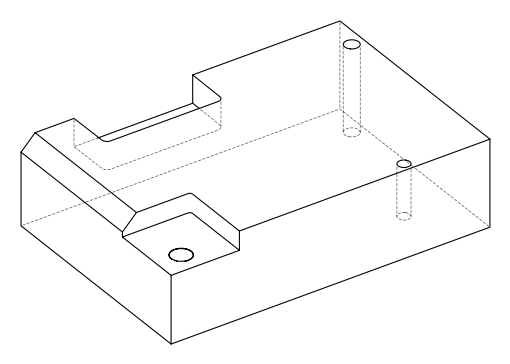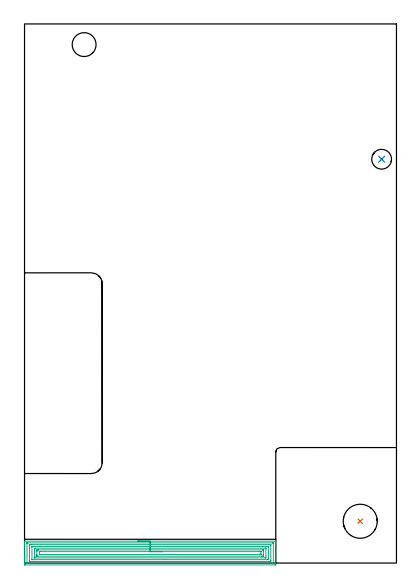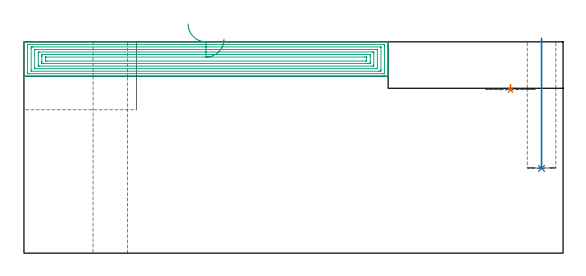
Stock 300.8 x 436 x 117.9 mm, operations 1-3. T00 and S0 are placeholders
(PLAN: 10 operations, 9 tool changes, 139.9 min)
(1 INDEXABLE_INSERT_DRILL_BLIND_HOLE_FROM_SOLID | STEP1POCKET | NXT0302_026 | 0.02 min | 15769 mm3)
(2 INDEXABLE_INSERT_DRILL_BLIND_HOLE_FROM_SOLID_1 | STEP1POCKET_1 | NXT0302_003 | 0.29 min | 14126 mm3)
(3 AREA_MILL | FG_CHAMFER_SURFACE | UGT0205_001 | 11.73 min | 38891 mm3)
(4 MILL_CORNER_NOTCH_RECTANGULAR | CORNER_NOTCH_RECTANGULAR | NXT0201_008 | Follow Part, ap 1.5, ae 75% | 89.21 min | 219242 mm3)
(5 MILL_SLOT | SLOT_PARTIAL_RECTANGULAR | NXT0201_012 | Follow Part, ap 4, ae 75% | 37 min | 385060 mm3)
(6 SPOT_DRILL | STEP1HOLE | NXT0321_9005460120000 | 0.05 min | 190 mm3)
(7 DRILL_BLIND_HOLE_INTO_CENTER | STEP1HOLE | NXT0301_022 | 0.04 min | 84 mm3)
(8 GUN_DRILL_THROUGH_HOLE | STEP1HOLE | UGT0307_001 | 0.53 min | 2151 mm3)
(9 SPADE_DRILL_TO_ENLARGE_THROUGH_HOLE | STEP1HOLE | UGT0306_003 | 0.5 min | 11989 mm3)
(10 DRILL_TO_ENLARGE_THROUGH_HOLE | STEP1HOLE | UGT0301_260 | 0.51 min | 20024 mm3)
(TOOL NXT0302_026 | Index. Insert Drill 27.5mm [880-D2750L32-03] | D27.5 PA176 FL83 Z2)
(TOOL NXT0302_003 | Index. Insert Drill 16mm [880-D1600L20-05] | D16 PA176 FL80 Z2)
(TOOL UGT0205_001 | Chamfer Mill 20 x 3 x 45 deg. | D20 FL50 Z2)
(TOOL NXT0201_008 | ENDMILL 6mm [2P460-0600-NA 1630] | D6 FL26 Z6)
(TOOL NXT0201_012 | ENDMILL 16mm [2P460-1600-NA 1630] | D16 FL38 Z6)
(TOOL NXT0321_9005460120000 | NC Spot Drill, 142deg, 12mm, Carbide, Uncoated | D12 PA142 FL30 Z2)
(TOOL NXT0301_022 | Carbide Drill 5.1mm [860.1-0510-015A1-MM 2214] | D5.1 PA140 FL28 Z2)
(TOOL UGT0307_001 | Gun Drill 5 mm | D5 PA130 FL24 Z1)
(TOOL UGT0306_003 | Spade Drill 12.5mm | D12.5 PA132 FL10 Z2)
(TOOL UGT0301_260 | Twist Drill 19.3 mm | D19.3 PA118 FL140 Z2)
(OP 1 INDEXABLE_INSERT_DRILL_BLIND_HOLE_FROM_SOLID)
G17 G21 G94 G90
T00 M6
G54
G17 G0 G90 X271.5 Y33.8 S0 M3
G43 Z127.9 H1
G94 G81 G98 Z91. F250. R94.
G80
M5
M2
(OP 2 INDEXABLE_INSERT_DRILL_BLIND_HOLE_FROM_SOLID_1)
G17 G21 G94 G90
T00 M6
G54
G17 G0 G90 X288.8 Y326.6 S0 M3
G43 Z127.9 H1
G94 G81 G98 Z47.3 F250. R119.9
G80
M5
M2
(OP 3 AREA_MILL)
G17 G21 G94 G90
T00 M6
G54
G17 G0 G90 X91.6 Y17.7 S1061 M3
G43 Z127.9 H0
G94 G1 X91.638 Z127.028 F250.
X91.752 Z126.163
X91.941 Z125.312
X92.203 Z124.48
X92.537 Z123.674
X92.94 Z122.9
X93.408 Z122.164
X93.94 Z121.472
X94.529 Z120.829
X95.172 Z120.239
X95.864 Z119.708
X96.6 Z119.24
X97.374 Z118.837
X98.18 Z118.503
X99.012 Z118.241
X99.863 Z118.052
X100.728 Z117.938
X101.6 Z117.9
X203.025
X203.19 Y17.698 Z117.889
X203.197 Y17.549 Z117.742
X203.2 Y17.394 Z117.594
Y17.119 Z117.319
Y16.432 Z116.627
Y15.212 Z115.409
Y14.678 Z114.873
Y14.068 Z114.263
Y-0.5 Z99.698
X203.195 Y-1.11 Z99.088
X203.19 Y-1.492 Z98.705
X202.972 Y-1.496 Z98.702
X202.578 Y-1.5 Z98.7
X0.622
X0.121 Y-1.495 Z98.703
X0.01 Y-1.492 Z98.706
X0. Y-1.376 Z98.821
Y14.068 Z114.263
Y16.089 Z116.285
Y16.432 Z116.627
Y17.119 Z117.319
Y17.394 Z117.594
X0.003 Y17.549 Z117.742
X0.01 Y17.698 Z117.889
X0.175 Y17.7 Z117.9
X101.6
Y16.286 Z116.486
X200.791 Y16.285 Z116.485
X200.942 Y16.284 Z116.484
X201.147 Y16.28 Z116.48
X201.19 Y16.279 Z116.479
X201.195 Y16.249 Z116.449
X201.197 Y16.216 Z116.416
X201.2 Y16.031 Z116.231
X201.199 Y0.109 Z100.309
X201.197 Y0.002 Z100.202
X201.193 Y-0.068 Z100.132
X201.189 Y-0.08 Z100.12
X201.185 Y-0.082 Z100.118
X201.163 Y-0.084 Z100.116
X200.791 Y-0.086 Z100.114
X200.642
X2.409 Y-0.085 Z100.115
X2.258 Y-0.084 Z100.116
X2.053 Y-0.08 Z100.12
X2.01 Y-0.079 Z100.121
X2.005 Y-0.049 Z100.151
X2.003 Y-0.016 Z100.184
X2. Y0.169 Z100.369
X2.001 Y16.09 Z116.29
X2.003 Y16.197 Z116.397
X2.007 Y16.268 Z116.468
X2.011 Y16.28 Z116.48
X2.015 Y16.282 Z116.482
X2.037 Y16.284 Z116.484
X2.409 Y16.286 Z116.486
X2.558
X101.6
Y14.871 Z115.071
X198.808
X199.004 Y14.868 Z115.068
X199.19 Y14.864 Z115.064
X199.196 Y14.678 Z114.878
X199.199 Y14.486 Z114.686
X199.2 Y2.206 Z102.406
X199.196 Y1.522 Z101.722
X199.193 Y1.336 Z101.536
X199.004 Y1.333 Z101.533
X198.307 Y1.329 Z101.529
X198.11
X4.392
X4.196 Y1.332 Z101.532
X4.01 Y1.336 Z101.536
X4.004 Y1.522 Z101.722
X4.001 Y1.714 Z101.914
X4. Y13.993 Z114.193
X4.004 Y14.678 Z114.878
X4.007 Y14.864 Z115.064
X4.196 Y14.867 Z115.067
X4.893 Y14.871 Z115.071
X5.09
X101.6
Y13.457 Z113.657
X196.673
X197.057 Y13.456 Z113.656
X197.125 Y13.454 Z113.654
X197.19 Y13.449 Z113.649
X197.194 Y13.353 Z113.553
X197.2 Y12.94 Z113.14
Y3.276 Z103.476
X197.19 Y2.846 Z103.046
X197.183 Y2.749 Z102.949
X197.047 Y2.746 Z102.946
X196.866 Y2.743 Z102.943
X6.527
X6.143 Y2.744 Z102.944
X6.075 Y2.746 Z102.946
X6.01 Y2.751 Z102.951
X6.006 Y2.847 Z103.047
X6. Y3.26 Z103.46
Y12.924 Z113.124
X6.01 Y13.354 Z113.554
X6.017 Y13.45 Z113.65
X6.153 Y13.454 Z113.654
X6.334 Y13.457 Z113.657
X101.6
Y12.043 Z112.243
X194.536
X194.981 Y12.038 Z112.238
X195.19 Y12.034 Z112.234
X195.193 Y11.912 Z112.112
X195.199 Y11.396 Z111.596
X195.2 Y5.03 Z105.23
X195.197 Y4.382 Z104.582
X195.19 Y4.168 Z104.368
X194.98 Y4.163 Z104.363
X194.536 Y4.157 Z104.357
X8.664
X8.219 Y4.162 Z104.362
X8.01 Y4.166 Z104.366
X8.007 Y4.288 Z104.488
X8.001 Y4.804 Z105.004
X8. Y11.17 Z111.37
X8.003 Y11.818 Z112.018
X8.01 Y12.032 Z112.232
X8.668 Y12.043 Z112.243
X101.6
Y10.629 Z110.829
X192.406 Y10.628 Z110.828
X192.749 Y10.627 Z110.827
X193.091 Y10.624 Z110.824
X193.18 Y10.622 Z110.822
X193.19 Y10.558 Z110.758
X193.195 Y10.44 Z110.64
X193.198 Y10.293 Z110.493
X193.2 Y9.85 Z110.05
Y9.416 Z109.616
Y6.784 Z106.984
Y6.342 Z106.542
X193.197 Y5.907 Z106.107
X193.193 Y5.686 Z105.886
X193.19 Y5.582 Z105.782
X193.084 Y5.578 Z105.778
X192.749 Y5.574 Z105.774
X192.197 Y5.572 Z105.772
X191.855 Y5.571 Z105.771
X10.794
X10.451 Y5.573 Z105.773
X10.109 Y5.576 Z105.776
X10.02 Y5.578 Z105.778
X10.01 Y5.642 Z105.842
X10.005 Y5.76 Z105.96
X10.002 Y5.907 Z106.107
X10. Y6.35 Z106.55
Y6.784 Z106.984
Y9.416 Z109.616
Y9.858 Z110.058
X10.003 Y10.293 Z110.493
X10.007 Y10.514 Z110.714
X10.01 Y10.618 Z110.818
X10.116 Y10.622 Z110.822
X10.451 Y10.626 Z110.826
X11.003 Y10.628 Z110.828
X11.345 Y10.629 Z110.829
X101.6
Y9.215 Z109.415
X190.273
X190.961 Y9.213 Z109.413
X191.17 Y9.21 Z109.41
X191.192 Y9.207 Z109.407
X191.194 Y9.202 Z109.402
X191.199 Y9.183 Z109.383
X191.2 Y7.428 Z107.628
X191.196 Y7.193 Z107.393
X191.191 Y7.037 Z107.237
X191.188 Y6.991 Z107.191
X191.175 Y6.99 Z107.19
X191.133 Y6.988 Z107.188
X190.961 Y6.986 Z107.186
X190.756 Y6.985 Z107.185
X12.927
X12.239 Y6.987 Z107.187
X12.03 Y6.99 Z107.19
X12.008 Y6.993 Z107.193
X12.006 Y6.998 Z107.198
X12.001 Y7.017 Z107.217
X12. Y8.772 Z108.972
X12.004 Y9.007 Z109.207
X12.009 Y9.163 Z109.363
X12.012 Y9.209 Z109.409
X12.025 Y9.21 Z109.41
X12.067 Y9.212 Z109.412
X12.239 Y9.214 Z109.414
X12.444 Y9.215 Z109.415
X101.6
X102.472 Z109.453
X103.336 Z109.567
X104.188 Z109.755
X105.02 Z110.018
X105.826 Z110.352
X106.6 Z110.754
X107.336 Z111.223
X108.028 Z111.754
X108.671 Z112.344
X109.26 Z112.987
X109.791 Z113.679
X110.26 Z114.415
X110.663 Z115.188
X110.997 Z115.994
X111.259 Z116.826
X111.448 Z117.678
X111.562 Z118.543
X111.6 Z119.415
G0 Z127.9
M5
M2
